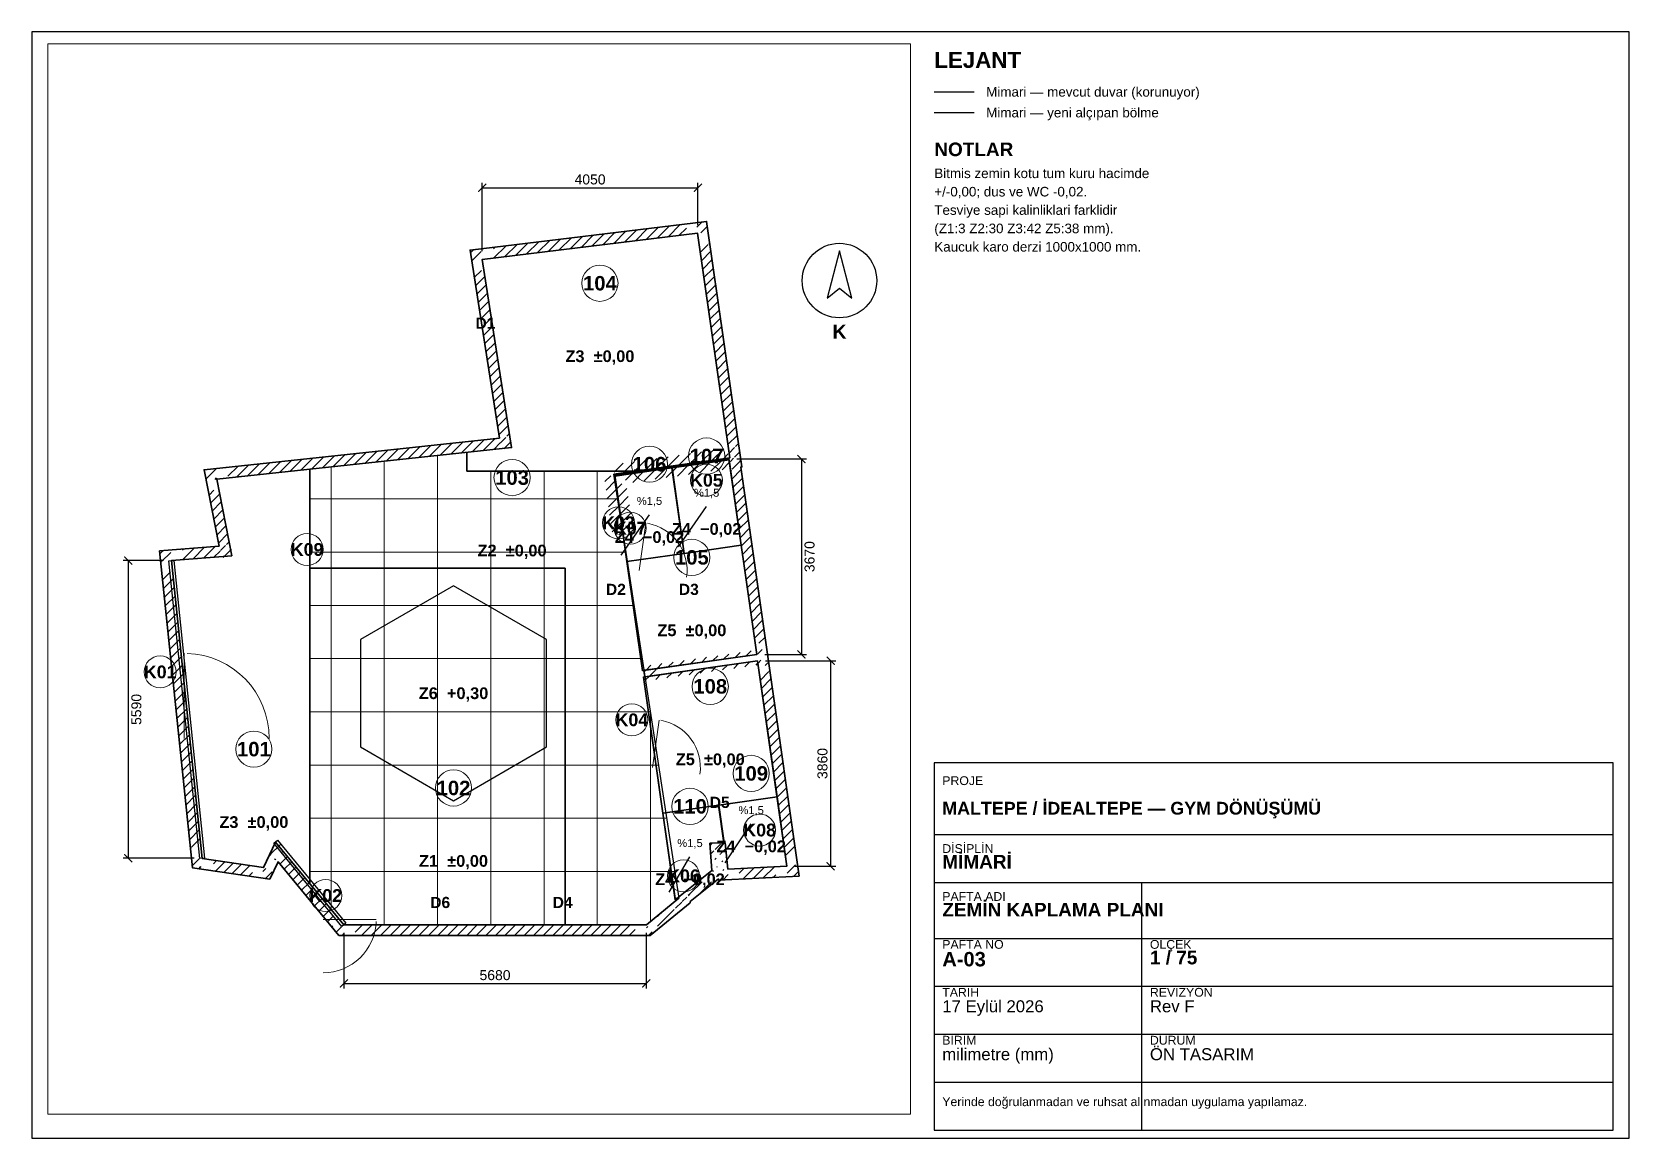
# Paper-space layout 'A-03 ZEMİN KAPLAMA PLANI' of a CAD drawing. Header units: millimetres. Extents: x 10 to 410, y 10 to 287.
# The model-space entities are those that its viewports show. They can reach past a viewport. Long polylines and large blocks are cut down to what shows.
import ezdxf
from ezdxf.enums import TextEntityAlignment as Align

# ---------------------------------------------------------------- set-up
doc = ezdxf.new("R2010")
doc.units = ezdxf.units.MM
for name, color, linetype, lineweight in [('A-CEPHE', 5, 'Continuous', 25), ('A-DUVAR-MEVCUT', 8, 'Continuous', 35), ('A-DUVAR-YENI', 1, 'Continuous', 35), ('A-KAPI', 8, 'Continuous', 18), ('A-MAHAL', 6, 'Continuous', 18), ('A-ZEMIN-DERZ', 253, 'Continuous', 13), ('A-ZEMIN-SINIR', 30, 'Continuous', 25), ('A-ZEMIN-YAZI', 30, 'Continuous', 13), ('G-ANTET', 7, 'Continuous', 25), ('G-KUZEY', 7, 'Continuous', 25), ('G-OLCU', 7, 'Continuous', 13)]:
    doc.layers.add(name, color=color, linetype=linetype, lineweight=lineweight)
doc.styles.add('GYM', font='arial.ttf')
doc.styles.add('GYM-B', font='arialbd.ttf')
doc.dimstyles.new('GYM-75', dxfattribs={"dimscale": 75, "dimtxt": 2.5, "dimasz": 2, "dimexe": 1.25, "dimexo": 2, "dimgap": 0.8, "dimtad": 1, "dimdec": 0, "dimtxsty": 'GYM', "dimblk": 'ARCHTICK', "dimcen": 2.5, "dimclrt": 7, "dimazin": 3, "dimtfac": 1, "dimtmove": 0, "dimatfit": 3})

# ---------------------------------------------------------------- blocks, each defined once
blk = doc.blocks.new('ANTET_A3')
for p, q in [((0, 74), (170, 74)), ((0, 62), (170, 62)), ((52, 0), (52, 62)), ((0, 48), (170, 48)), ((0, 36), (170, 36)), ((0, 24), (170, 24)), ((0, 12), (170, 12))]:
    blk.add_line(p, q)
blk.add_lwpolyline([(0, 0), (170, 0), (170, 92), (0, 92)], close=True)
at = {"style": 'GYM'}
for s, p in [('PROJE', (2, 87.5)), ('DİSİPLİN', (2, 70.5)), ('PAFTA ADI', (2, 58.5)), ('ÖLÇEK', (54, 46.5)), ('PAFTA NO', (2, 46.5)), ('TARİH', (2, 34.5)), ('REVİZYON', (54, 34.5)), ('BİRİM', (2, 22.5)), ('DURUM', (54, 22.5))]:
    blk.add_text(s, height=2.2, dxfattribs=at).set_placement(p, align=Align.MIDDLE_LEFT)
for tag, p, height, style in [('PROJE', (2, 79), 3.2, 'GYM-B'), ('DISIPLIN', (2, 65.5), 3.4, 'GYM-B'), ('PAFTA_ADI', (2, 53.5), 3.4, 'GYM-B'), ('PAFTA_NO', (2, 41), 3.6, 'GYM-B'), ('OLCEK', (54, 41.5), 3.4, 'GYM-B'), ('TARIH', (2, 29.5), 3, 'GYM'), ('REV', (54, 29.5), 3, 'GYM'), ('BIRIM', (2, 17.5), 3, 'GYM'), ('DURUM', (54, 17.5), 3, 'GYM'), ('NOT', (2, 6), 2.2, 'GYM')]:
    blk.add_attdef(tag, p, '', height=height, dxfattribs=dict(style=style))
blk = doc.blocks.new('G_KUZEY')
blk.add_lwpolyline([(0, 560), (-230, -330), (0, -140), (230, -330)], close=True)
blk.add_circle((0, 0), 700)
at = {"style": 'GYM-B'}
blk.add_text('K', height=260, dxfattribs=at).set_placement((0, -960), align=Align.MIDDLE_CENTER)
blk = doc.blocks.new('_ARCHTICK')
at = {"color": 0, "linetype": 'BYBLOCK', "const_width": 0.15}
blk.add_lwpolyline([(-0.5, -0.5), (0.5, 0.5)], dxfattribs=at)

msp = doc.modelspace()

# ---------------------------------------------------------------- hatches: boundary and pattern name
at = {"layer": 'A-DUVAR-MEVCUT'}
h = msp.add_hatch(dxfattribs=at)
h.set_pattern_fill('ANSI31', scale=40)
h.paths.add_polyline_path([(11012, 4959), (11563, 1104), (11761, 1132.3), (11210, 4987.3)])
h.paths.add_polyline_path([(11353, 1093), (11563, 1104), (11533, 1314), (11735, 1314), (11773, 1048.3), (11773, 914.7), (11377.4, 894), (11353, 894)])
h.paths.add_polyline_path([(11563, 1104), (10456, 1046), (10466.5, 846.3), (11573.5, 904.3)])
h.paths.add_polyline_path([(10432.3, 1256), (10456, 1046), (10666, 1057), (10666, 856.7), (10278.4, 836.4), (10275.5, 862.3), (10246, 838.7), (10246, 1256)])
h.paths.add_polyline_path([(10456, 1046), (10400, 1542), (10201.3, 1519.6), (10257.3, 1023.6)])
h.paths.add_polyline_path([(10190, 1332), (10190, 1534.6), (10400, 1542), (10423.7, 1332)])
h.paths.add_polyline_path([(10400, 1542), (10116, 1532), (10123, 1332.1), (10407, 1342.1)])
h.paths.add_polyline_path([(10326, 1322), (10129.9, 1322), (10116, 1532), (10326, 1539.4)])
h.paths.add_polyline_path([(10116, 1532), (10150, 1018), (10349.6, 1031.2), (10315.6, 1545.2)])
h.paths.add_polyline_path([(9940, 850.4), (10150, 1018), (10136.1, 1228), (10360, 1228), (10360, 840.7), (10278.4, 836.4), (10275.5, 862.3), (10207.5, 808), (9940, 808)])
h.paths.add_polyline_path([(10150, 1018), (9527.5, 521.1), (9652.2, 364.8), (10274.8, 861.7)])
h.paths.add_polyline_path([(9317.5, 322.8), (9531, 498), (9527.5, 521.1), (9737.5, 688.7), (9737.5, 408.7), (9618.5, 311.1), (9317.5, 311.1)])
h.paths.add_polyline_path([(9527.5, 521.1), (9531, 498), (9728.7, 528.2), (9725.2, 551.3)])
h.paths.add_polyline_path([(9321, 325.7), (9531, 498), (9527.5, 521.1), (9741, 691.5), (9741, 411.6), (9590.4, 288), (9321, 288)])
h.paths.add_polyline_path([(9531, 498), (8924, 0), (9050.9, -154.6), (9657.9, 343.4)])
h.paths.add_polyline_path([(9134, -86.4), (8995.5, -200), (8714, -200), (8714, 0), (8924, 0), (9134, 172.3)])
h.paths.add_polyline_path([(8924, 0), (3241, 0), (3241, -200), (8924, -200)])
h.paths.add_polyline_path([(3067.6, 210), (3241, 0), (3451, 0), (3451, -200), (3146.8, -200), (3031, -59.8), (3031, 210)])
h.paths.add_polyline_path([(3241, 0), (1957, 1555), (1802.8, 1427.7), (3086.8, -127.3)])
h.paths.add_polyline_path([(1858.6, 1345), (1957, 1555), (2130.4, 1345)])
h.paths.add_polyline_path([(1957, 1555), (1732, 1075), (1913.1, 990.1), (2138.1, 1470.1)])
h.paths.add_polyline_path([(1522, 904.1), (1522, 1106.3), (1732, 1075), (1830.4, 1285), (1942, 1285), (1942, 1051.8), (1854.4, 865), (1784.2, 865)])
h.paths.add_polyline_path([(1732, 1075), (579, 1247), (549.5, 1049.2), (1702.5, 877.2)])
h.paths.add_polyline_path([(557.3, 1457), (579, 1247), (789, 1215.7), (789, 1037), (631.2, 1037), (396, 1072.1), (369, 1333.3), (369, 1457)])
h.paths.add_polyline_path([(579, 1247), (0, 6840), (-198.9, 6819.4), (380.1, 1226.4)])
h.paths.add_polyline_path([(210, 6856.8), (0, 6840), (21.7, 6630), (-179.3, 6630), (-210, 6926.3), (-210, 7023.8), (116.8, 7050), (210, 7050)])
h.paths.add_polyline_path([(0, 6840), (1136, 6931), (1120, 7130.4), (-16, 7039.4)])
h.paths.add_polyline_path([(1094.8, 7141), (1136, 6931), (926, 6914.2), (926, 7141)])
h.paths.add_polyline_path([(1136, 6931), (853, 8372), (656.7, 8333.5), (939.7, 6892.5)])
h.paths.add_polyline_path([(1063, 8394.5), (853, 8372), (894.2, 8162), (690.4, 8162), (643, 8403.5), (643, 8550.7), (935.7, 8582), (1063, 8582)])
h.paths.add_polyline_path([(853, 8372), (6392, 8965), (6370.7, 9163.9), (831.7, 8570.9)])
h.paths.add_polyline_path([(6359.2, 9175), (6392, 8965), (6182, 8942.5), (6182, 9175)])
h.paths.add_polyline_path([(6392, 8965), (5840, 12499), (5642.4, 12468.1), (6194.4, 8934.1)])
h.paths.add_polyline_path([(6050, 12524.5), (5840, 12499), (5872.8, 12289), (5670.4, 12289), (5630, 12547.5), (5630, 12675), (5910.3, 12709), (6050, 12709)])
h.paths.add_polyline_path([(5840, 12499), (9885, 12990), (9860.9, 13188.5), (5815.9, 12697.5)])
h.paths.add_polyline_path([(9915.2, 12780), (9885, 12990), (9675, 12964.5), (9675, 13166), (9955.3, 13200), (10056.9, 13200), (10095, 12934.7), (10095, 12780)])
h.paths.add_polyline_path([(9885, 12990), (10491, 8771), (10689, 8799.4), (10083, 13018.4)])
h.paths.add_polyline_path([(10500.3, 8561), (10473, 8753), (10281, 8725.3), (10281, 8741.2), (10491, 8771), (10460.8, 8981), (10662.9, 8981), (10701, 8715.7), (10701, 8598.8), (10697.1, 8598.2), (10701, 8570.5), (10701, 8561)])
h.paths.add_polyline_path([(10491, 8771), (8314, 8462), (8342.1, 8264), (10519.1, 8573)])
h.paths.add_polyline_path([(8524, 8472.1), (8329, 8444), (8356.2, 8252), (8346.1, 8252), (8314, 8462), (8524, 8491.8)])
h.paths.add_polyline_path([(8314, 8462), (8485.6, 7338.9), (8683.3, 7369.1), (8511.7, 8492.2)])
h.paths.add_polyline_path([(8455.9, 7548.9), (8485.6, 7338.9), (8453.5, 7548.9)])
h.paths.add_polyline_path([(8485.6, 7338.9), (8329, 8444), (8131, 8415.9), (8287.6, 7310.9)])
h.paths.add_polyline_path([(8539, 8474.3), (8329, 8444), (8358.8, 8234), (8348.8, 8234), (8314, 8462), (8539, 8493.9)])
h.paths.add_polyline_path([(8329, 8444), (10473, 8753), (10444.5, 8951), (8300.5, 8642)])
h.paths.add_polyline_path([(10502.9, 8543), (10473, 8753), (10263, 8722.7), (10263, 8738.6), (10491, 8771), (10463.4, 8963), (10665.5, 8963), (10683, 8841), (10683, 8543)])
h.paths.add_polyline_path([(10473, 8753), (10996, 5080), (11194, 5108.2), (10671, 8781.2)])
h.paths.add_polyline_path([(11024.7, 4870), (11012, 4959), (10786, 4926.8), (10786, 5050.2), (10996, 5080), (10966.1, 5290), (11168.1, 5290), (11206, 5023.9), (11206, 4870)])
h.paths.add_polyline_path([(10996, 5080), (8876.8, 4779), (8904.9, 4580.9), (11024.1, 4882)])
h.paths.add_polyline_path([(9086.8, 4685.1), (8895.3, 4657.9), (8876.8, 4779), (9086.8, 4808.8)])
h.paths.add_polyline_path([(8876.8, 4779), (8895.3, 4657.9), (9093, 4688.1), (9074.5, 4809.2)])
h.paths.add_polyline_path([(9105.3, 4687.8), (8895.3, 4657.9), (8876.8, 4779), (9105.3, 4811.4)])
h.paths.add_polyline_path([(8895.3, 4657.9), (11012, 4959), (10983.8, 5157), (8867.1, 4855.9)])
h.paths.add_polyline_path([(11042, 4749), (11012, 4959), (10802, 4929.1), (10802, 5052.4), (10996, 5080), (10983.3, 5169), (11185.3, 5169), (11222, 4911.6), (11222, 4910.1), (11221, 4910), (11222, 4903.3), (11222, 4749)])

# ---------------------------------------------------------------- linework, layer by layer
at = {"layer": 'A-CEPHE'}
for points in [[(-44.8, 6835.4), (44.8, 6844.6), (624.8, 1254.6), (535.2, 1245.4)], [(3274.8, 28.5), (3205.2, -28.5), (1925.2, 1531.5), (1994.8, 1588.5)]]:
    msp.add_lwpolyline(points, close=True, dxfattribs=at)
at = {"layer": 'A-DUVAR-MEVCUT'}
for points in [[(11221, 4910), (11791.9, 915.7), (10278.4, 836.4), (10275.5, 862.3), (9742.7, 436.9), (9745.9, 415.6), (8995.5, -200), (3146.8, -200), (2004, 1184), (1849.9, 855.2), (396, 1072.1), (-220, 7023), (896.5, 7112.5), (614.7, 8547.6), (6162, 9141.5), (5610.5, 12672.6), (10055.1, 13212.1), (10717.5, 8601.1), (10697.1, 8598.2), (11222.2, 4910.1)], [(11012, 4959), (11563, 1104), (10456, 1046), (10400, 1542), (10116, 1532), (10150, 1018), (9527.5, 521.1), (9531, 498), (8924, 0), (3241, 0), (1957, 1555), (1732, 1075), (579, 1247), (0, 6840), (1136, 6931), (853, 8372), (6392, 8965), (5840, 12499), (9885, 12990), (10491, 8771), (8314, 8462), (8485.6, 7338.9), (8329, 8444), (10473, 8753), (10996, 5080), (8876.8, 4779), (8895.3, 4657.9)]]:
    msp.add_lwpolyline(points, close=True, dxfattribs=at)
at = {"layer": 'A-DUVAR-YENI'}
for points in [[(10473, 8753), (8329, 8444), (8849, 4775), (10996, 5080)], [(10475.8, 8733.2), (10704.2, 7129.4), (9632.7, 6976.8), (9404.3, 8580.6)], [(9403.3, 8580.5), (9631.7, 6976.7), (8558.6, 6823.9), (8331.3, 8427.8)], [(11012, 4959), (8868, 4654), (9466, 472), (10150, 1018), (10116, 1532), (10400, 1542), (10456, 1046), (11563, 1104)], [(11377.5, 2402), (11563, 1104), (10456, 1046), (10400, 1542), (10381.8, 1541.4), (10281.1, 2245.2)], [(10280.1, 2245.1), (10380.8, 1541.3), (10116, 1532), (10150, 1018), (9496.8, 496.6), (9463.2, 491.8), (9233.9, 2095.5)]]:
    msp.add_lwpolyline(points, close=True, dxfattribs=at)
at = {"layer": 'A-KAPI'}
for p, q in [((8787.4, 6654.4), (8912.6, 7545.6)), ((240, 3500), (240, 5100)), ((9037.4, 2954.4), (9162.6, 3845.6)), ((2850, 100), (3850, 100))]:
    msp.add_line(p, q, dxfattribs=at)
for centre, radius, start, end in [((8787.4, 6654.4), 900, -8, 80), ((240, 3500), 1600, 0, 88), ((9037.4, 2954.4), 900, -8, 80), ((2850, 100), 1000, -90, -2)]:
    msp.add_arc(centre, radius, start, end, dxfattribs=at)
at = {"layer": 'A-MAHAL'}
for centre, radius in [((8050, 12050), 340), ((10054.2, 8805), 340), ((6400, 8400), 340), ((8981.2, 8652.2), 340), ((10050, 8350), 300), ((8400, 7550), 300), ((8620, 7450), 300), ((2550, 7050), 300), ((9777.1, 6901.4), 340), ((-210, 4750), 300), ((10122.7, 4478.5), 340), ((8650, 3850), 300), ((1550, 3300), 340), ((10890.8, 2843.6), 340), ((5300, 2570), 340), ((9742.1, 2225), 340), ((11050, 1780), 300), ((9620, 920), 300), ((2900, 550), 300)]:
    msp.add_circle(centre, radius, dxfattribs=at)
at = {"layer": 'A-ZEMIN-DERZ'}
for p, q in [((4000, 6700), (4000, 8708.9)), ((5000, 6700), (5000, 8816)), ((3000, 6700), (3000, 8601.9)), ((6000, 6700), (6000, 8520)), ((7000, 6700), (7000, 8520)), ((8000, 0), (8000, 8520)), ((2600, 8000), (8384.6, 8000)), ((2600, 7000), (8537.4, 7000)), ((3000, 291.9), (3000, 6700)), ((4000, 0), (4000, 6700)), ((5000, 0), (5000, 6700)), ((6000, 0), (6000, 6700)), ((7000, 0), (7000, 6700)), ((2600, 6000), (7400, 6000)), ((7400, 6000), (8690.2, 6000)), ((2600, 5000), (7400, 5000)), ((7400, 5000), (8843, 5000)), ((2600, 4000), (7400, 4000)), ((7400, 4000), (8995.9, 4000)), ((9000, 62.4), (9000, 3972.8)), ((2600, 3000), (7400, 3000)), ((7400, 3000), (9148.7, 3000)), ((2600, 2000), (7400, 2000)), ((7400, 2000), (9301.5, 2000)), ((2600, 1000), (7400, 1000)), ((7400, 1000), (9454.3, 1000)), ((3241, 0), (7400, 0)), ((7400, 0), (8924, 0))]:
    msp.add_line(p, q, dxfattribs=at)
at = {"layer": 'A-ZEMIN-SINIR'}
for p, q in [((9524.3, 7096.8), (10054.2, 7855)), ((8451.3, 6943.9), (8981.2, 7702.2)), ((10401.1, 1166), (10890.8, 1893.6)), ((9353.9, 611.8), (9742.1, 1275))]:
    msp.add_line(p, q, dxfattribs=at)
for points in [[(5550, 8520), (5550, 8874.9), (6392, 8965), (5840, 12499), (9885, 12990), (10491, 8771), (8722.6, 8520)], [(8924, 0), (7400, 0), (7400, 6700), (2600, 6700), (2600, 8559), (5550, 8874.9), (5550, 8520), (8722.6, 8520), (8314, 8462), (9531, 498)], [(10475.8, 8733.2), (10704.2, 7129.4), (9632.7, 6976.8), (9404.3, 8580.6)], [(1957, 1555), (1732, 1075), (579, 1247), (0, 6840), (1136, 6931), (853, 8372), (2600, 8559), (2600, 776.3)], [(9403.3, 8580.5), (9631.7, 6976.7), (8558.6, 6823.9), (8331.3, 8427.8)], [(10996, 5080), (8849, 4775), (8558.8, 6822.9), (8558.8, 6822.9), (10704.3, 7128.4)], [(7400, 6700), (7400, 0), (3241, 0), (2600, 776.3), (2600, 6700)], [(5300, 6369.9), (3550.7, 5359.9), (3550.7, 3340.1), (5300, 2330.1), (7049.3, 3340.1), (7049.3, 5359.9)], [(8868, 4654), (11012, 4959), (11377.3, 2403), (11377.3, 2403), (9233.7, 2096.5)], [(11377.5, 2402), (11563, 1104), (10456, 1046), (10400, 1542), (10381.8, 1541.4), (10281.1, 2245.2)], [(10280.1, 2245.1), (10380.8, 1541.3), (10116, 1532), (10150, 1018), (9496.8, 496.6), (9463.2, 491.8), (9233.9, 2095.5)]]:
    msp.add_lwpolyline(points, close=True, dxfattribs=at)

# ---------------------------------------------------------------- block references
at = {"layer": 'G-KUZEY'}
msp.add_blockref('G_KUZEY', (12550, 12100), dxfattribs=at)

# ---------------------------------------------------------------- texts
at = {"layer": 'A-MAHAL', "style": 'GYM-B'}
for s, height, p in [('104', 272, (8050, 12050)), ('D1', 210, (5900, 11300)), ('106', 272, (8981.2, 8652.2)), ('107', 272, (10054.2, 8805)), ('103', 272, (6400, 8400)), ('K05', 240, (10050, 8350)), ('K03', 240, (8400, 7550)), ('K07', 240, (8620, 7450)), ('K09', 240, (2550, 7050)), ('105', 272, (9777.1, 6901.4)), ('D2', 210, (8350, 6300)), ('D3', 210, (9720, 6300)), ('K01', 240, (-210, 4750)), ('108', 272, (10122.7, 4478.5)), ('K04', 240, (8650, 3850)), ('101', 272, (1550, 3300)), ('102', 272, (5300, 2570)), ('109', 272, (10890.8, 2843.6)), ('D5', 210, (10300, 2300)), ('110', 272, (9742.1, 2225)), ('K08', 240, (11050, 1780)), ('K06', 240, (9620, 920)), ('K02', 240, (2900, 550)), ('D6', 210, (5050, 420)), ('D4', 210, (7350, 420))]:
    msp.add_text(s, height=height, dxfattribs=at).set_placement(p, align=Align.MIDDLE_CENTER)
at = {"layer": 'A-ZEMIN-YAZI'}
for s, height, style, p in [('Z3  ±0,00', 220, 'GYM-B', (8050, 10680)), ('%1,5', 150, 'GYM', (10054.2, 8115)), ('%1,5', 150, 'GYM', (8981.2, 7962.2)), ('Z4  −0,02', 220, 'GYM-B', (10054.2, 7435)), ('Z4  −0,02', 220, 'GYM-B', (8981.2, 7282.2)), ('Z2  ±0,00', 220, 'GYM-B', (6400, 7030)), ('Z5  ±0,00', 220, 'GYM-B', (9777.1, 5531.4)), ('Z6  +0,30', 220, 'GYM-B', (5300, 4350)), ('Z5  ±0,00', 220, 'GYM-B', (10122.7, 3108.5)), ('%1,5', 150, 'GYM', (10890.8, 2153.6)), ('Z3  ±0,00', 220, 'GYM-B', (1550, 1930)), ('%1,5', 150, 'GYM', (9742.1, 1535)), ('Z4  −0,02', 220, 'GYM-B', (10890.8, 1473.6)), ('Z1  ±0,00', 220, 'GYM-B', (5300, 1200)), ('Z4  −0,02', 220, 'GYM-B', (9742.1, 855))]:
    msp.add_text(s, height=height, dxfattribs=dict(at, style=style)).set_placement(p, align=Align.MIDDLE_CENTER)

# ---------------------------------------------------------------- dimensions: what is measured, and where the dimension line sits
at = {"layer": 'G-OLCU'}
for base, p1, p2 in [((5840, 13845), (5840, 12500), (9890, 12990)), ((3240, -1100), (3240, 0), (8920, 0))]:
    msp.add_linear_dim(base=base, p1=p1, p2=p2, dimstyle='GYM-75', dxfattribs=at).render()
for base, p1, p2 in [((11835, 8750), (10470, 8750), (11000, 5080)), ((-810, 6840), (0, 6840), (580, 1250)), ((12385, 1100), (11560, 1100), (11010, 4960))]:
    msp.add_linear_dim(base=base, p1=p1, p2=p2, angle=90, dimstyle='GYM-75', dxfattribs=at).render()

psp = doc.layouts.new('A-03 ZEMİN KAPLAMA PLANI')

# ---------------------------------------------------------------- linework, layer by layer
at = {"layer": 'G-ANTET', "color": 8, "linetype": 'Continuous'}
psp.add_line((236, 272), (246, 272), dxfattribs=at)
at = {"layer": 'G-ANTET', "color": 1, "linetype": 'Continuous'}
psp.add_line((236, 266.8), (246, 266.8), dxfattribs=at)
at = {"layer": 'G-ANTET'}
psp.add_lwpolyline([(10, 10), (410, 10), (410, 287), (10, 287)], close=True, dxfattribs=at)

# ---------------------------------------------------------------- block references
psp.add_blockref('ANTET_A3', (236, 12), dxfattribs=at).add_auto_attribs({'PROJE': 'MALTEPE / İDEALTEPE — GYM DÖNÜŞÜMÜ', 'DISIPLIN': 'MİMARİ', 'PAFTA_ADI': 'ZEMİN KAPLAMA PLANI', 'PAFTA_NO': 'A-03', 'OLCEK': '1 / 75', 'TARIH': '17 Eylül 2026', 'REV': 'Rev F', 'BIRIM': 'milimetre (mm)', 'DURUM': 'ÖN TASARIM', 'NOT': 'Yerinde doğrulanmadan ve ruhsat alınmadan uygulama yapılamaz.'})

# ---------------------------------------------------------------- texts
for s, height, style, p in [('LEJANT', 4, 'GYM-B', (236, 280)), ('Mimari — mevcut duvar (korunuyor)', 2.4, 'GYM', (249, 272)), ('Mimari — yeni alçıpan bölme', 2.4, 'GYM', (249, 266.8)), ('NOTLAR', 3.4, 'GYM-B', (236, 257.6)), ('Bitmis zemin kotu tum kuru hacimde', 2.4, 'GYM', (236, 251.6)), ('+/-0,00; dus ve WC -0,02.', 2.4, 'GYM', (236, 247)), ('Tesviye sapi kalinliklari farklidir', 2.4, 'GYM', (236, 242.4)), ('(Z1:3 Z2:30 Z3:42 Z5:38 mm).', 2.4, 'GYM', (236, 237.8)), ('Kaucuk karo derzi 1000x1000 mm.', 2.4, 'GYM', (236, 233.2))]:
    psp.add_text(s, height=height, dxfattribs=dict(at, style=style)).set_placement(p, align=Align.MIDDLE_LEFT)

# ---------------------------------------------------------------- viewports
psp.add_viewport(center=(122, 150), size=(216, 268), view_center_point=(5781.4, 6494.97), view_height=20100, dxfattribs=at)

doc.saveas('drawing.dxf')
